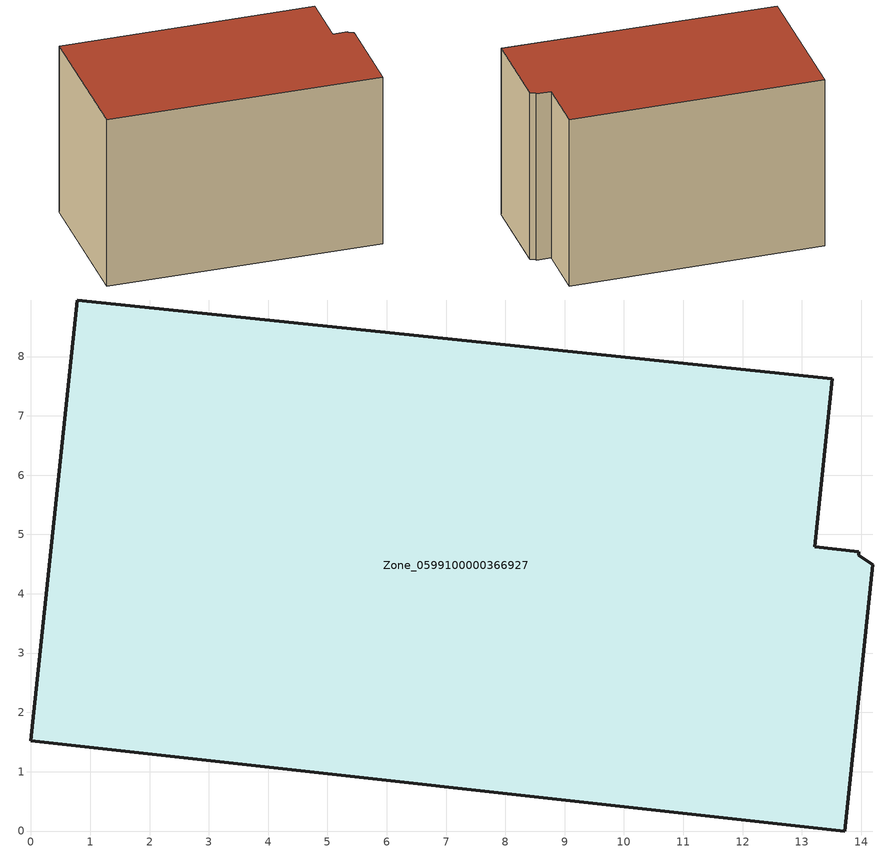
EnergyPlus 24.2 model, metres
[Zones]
Zone_0599100000366927
 floor ground (C_G): 0,1.52 0.78,8.95 13.52,7.62 13.22,4.79 13.96,4.71 13.96,4.65 14.19,4.49 13.72,0 z0
 wall outside (C_F): 0.78,8.95 0,1.52 13.72,0 14.19,4.49 13.96,4.65 13.96,4.71 13.22,4.79 13.52,7.62 0.78,8.95 z0:9.12
 roof outside (C_R): 14.19,4.49 13.96,4.65 13.96,4.71 13.22,4.79 13.52,7.62 0.78,8.95 0,1.52 13.72,0 z9.12
[BUILDING]
Pand.0599100000366927: North Axis=0; Terrain=City; Loads Convergence Tolerance Value=0.04; Temperature Convergence Tolerance Value=0.4; Solar Distribution=FullExterior; Maximum Number of Warmup Days=25; Minimum Number of Warmup Days=1
[Site:Location]
Rotterdam.The.Hague.AP_ZH_NLD Design_Conditions: Latitude=51.96; Longitude=4.45; Time Zone=1; Elevation=-4.5
[SITE:GROUNDTEMPERATURE:BUILDINGSURFACE]
18, 18, 18, 18, 18, 18, 18, 18, 18, 18, 18, 18
[MATERIAL] Thermal Absorptance=0.9; Solar Absorptance=0.7; Visible Absorptance=0.7
Name | Roughness | Thickness | Conductivity | Density | Specific Heat
G.TI.1992-2005 | MediumSmooth | 0.15 | 0.06 | 540 | 1210
F.TI.1992-2005 | Rough | 0.3 | 0.12 | 1920 | 840
R.TI.1992-2005 | MediumRough | 0.2 | 0.08 | 1500 | 1000
[CONSTRUCTION]
C_G: G.TI.1992-2005
C_F: F.TI.1992-2005
C_R: R.TI.1992-2005
[ZONE]
Zone_0599100000366927: Type=1; Multiplier=1; Ceiling Height=Autocalculate; Volume=Autocalculate; Floor Area=autocalculate; Part of Total Floor Area=Yes
[ZONEINFILTRATION:DESIGNFLOWRATE]
Infil_Zone_0599100000366927: Zone or ZoneList or Space or SpaceList=Zone_0599100000366927; Schedule=AlwaysOn; Design Flow Rate Calculation Method=Flow/Area; Flow Rate per Floor Area=0.0015; Constant Term Coefficient=1; Temperature Term Coefficient=0; Velocity Term Coefficient=0; Velocity Squared Term Coefficient=0
[HVACTEMPLATE:ZONE:IDEALLOADSAIRSYSTEM]
Zone_0599100000366927: Maximum Heating Supply Air Temperature=50; Minimum Cooling Supply Air Temperature=13; Maximum Heating Supply Air Humidity Ratio=0.0156; Minimum Cooling Supply Air Humidity Ratio=0.0077; Heating Limit=NoLimit; Cooling Limit=NoLimit; Dehumidification Control Type=ConstantSensibleHeatRatio; Cooling Sensible Heat Ratio=0.7; Dehumidification Setpoint=60; Humidification Control Type=None; Humidification Setpoint=30; Outdoor Air Method=None; Outdoor Air Flow Rate per Person=0.00944; Outdoor Air Flow Rate per Zone Floor Area=0; Outdoor Air Flow Rate per Zone=0; Demand Controlled Ventilation Type=None; Outdoor Air Economizer Type=NoEconomizer; Heat Recovery Type=None; Sensible Heat Recovery Effectiveness=0.7; Latent Heat Recovery Effectiveness=0.65
[ZONECONTROL:THERMOSTAT]
ThermostatControl_Zone_0599100000366927: Zone or ZoneList=Zone_0599100000366927; Control Type Schedule=DualSetpointControlType; Control 1=Thermostat_Zone_0599100000366927; Temperature Difference Between Cutout And Setpoint=0
[THERMOSTATSETPOINT:DUALSETPOINT]
Thermostat_Zone_0599100000366927: Heating Setpoint Temperature Schedule=HeatingSetpoint_Zone_0599100000366927; Cooling Setpoint Temperature Schedule=CoolingSetpoint_Zone_0599100000366927
[SCHEDULE:COMPACT]
HeatingSetpoint_Zone_0599100000366927: Through: 12/31, For: AllDays, Until: 24:00, 21
CoolingSetpoint_Zone_0599100000366927: Through: 12/31, For: AllDays, Until: 24:00, 24
DualSetpointControlType: Through: 12/31, For: AllDays, Until: 24:00, 4
AlwaysOn: Through: 12/31, For: AllDays, Until: 24:00, 1
